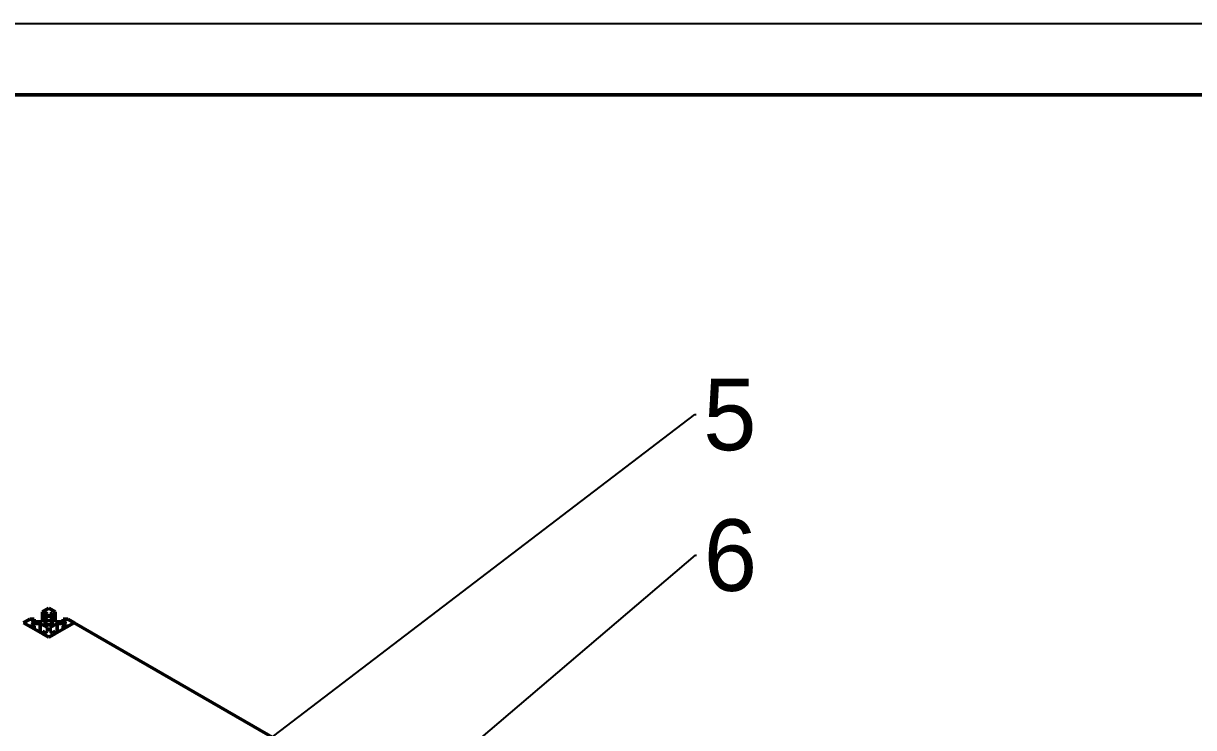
# Model space of a CAD drawing. Header units: millimetres. Extents: x 0 to 2215, y 0 to 863.
# Drawn here: x 1310.7 to 1637.5, y 666.8 to 863.5 of the extents above; entities that cross this region are included whole.
import ezdxf
from ezdxf import colors
from ezdxf.entities.mleader import LeaderData, LeaderLine
from ezdxf.math import Vec2, Vec3

# ---------------------------------------------------------------- set-up
doc = ezdxf.new("R2010")
doc.units = ezdxf.units.MM
doc.layers.add('粗实线层', color=7, linetype='Continuous', lineweight=50)
doc.layers.add('细实线层', color=7, linetype='Continuous')
doc.styles.get("Standard").update_dxf_attribs({"font": ''})
doc.styles.get('Standard').set_extended_font_data('汉仪长仿宋体')

msp = doc.modelspace()

# ---------------------------------------------------------------- linework, layer by layer
at = {"layer": '粗实线层', "color": 255, "lineweight": 13, "ltscale": 3}
msp.add_line((1045.51, 843.5), (2194.51, 843.5), dxfattribs=at)
at = {"layer": '粗实线层'}
for p, q in [((1317.75, 700.15), (1315.98, 699.13)), ((1319.51, 699.13), (1317.75, 700.15)), ((1312.44, 697.09), (1310.67, 696.07)), ((1313.72, 697.09), (1312.44, 697.09)), ((1312.9, 696.62), (1313.72, 697.09)), ((1313.48, 696.28), (1312.9, 696.62)), ((1315.36, 696.28), (1313.48, 696.28)), ((1313.72, 696.28), (1313.72, 697.09)), ((1317.37, 697.44), (1315.36, 696.28)), ((1315.98, 699.13), (1315.98, 698.4)), ((1315.98, 698.4), (1316.79, 698.86)), ((1315.98, 696.64), (1315.98, 698.4)), ((1316.79, 698.86), (1317.37, 698.53)), ((1316.79, 697.11), (1316.79, 698.86)), ((1317.37, 698.53), (1317.37, 697.44)), ((1318.12, 698.53), (1318.7, 698.86)), ((1318.12, 697.44), (1318.12, 698.53)), ((1320.13, 696.28), (1318.12, 697.44)), ((1318.7, 698.86), (1319.51, 698.4)), ((1318.7, 697.11), (1318.7, 698.86)), ((1319.51, 698.4), (1319.51, 699.13)), ((1319.51, 696.64), (1319.51, 698.4)), ((1322.01, 696.28), (1320.13, 696.28)), ((1321.78, 697.09), (1322.59, 696.62)), ((1323.05, 697.09), (1321.78, 697.09)), ((1321.78, 696.28), (1321.78, 697.09)), ((1322.59, 696.62), (1322.01, 696.28)), ((1324.82, 696.07), (1323.05, 697.09)), ((1317.75, 691.99), (1310.67, 696.07)), ((1310.67, 696.07), (1312.44, 695.05)), ((1312.44, 695.05), (1313.72, 695.05)), ((1312.9, 695.52), (1313.48, 695.85)), ((1313.72, 695.05), (1312.9, 695.52)), ((1313.48, 695.85), (1315.36, 695.85)), ((1313.48, 695.18), (1313.48, 695.85)), ((1313.72, 694.31), (1313.72, 695.05)), ((1315.36, 695.85), (1317.37, 694.69)), ((1315.36, 693.36), (1315.36, 695.85)), ((1315.98, 693.74), (1315.98, 693.01)), ((1316.79, 693.27), (1315.98, 693.74)), ((1315.98, 693.01), (1317.75, 691.99)), ((1317.37, 693.61), (1316.79, 693.27)), ((1317.37, 694.69), (1317.37, 693.61)), ((1324.82, 696.07), (1317.75, 691.99)), ((1317.75, 691.99), (1319.51, 693.01)), ((1318.12, 694.69), (1320.13, 695.85)), ((1318.12, 693.61), (1318.12, 694.69)), ((1318.7, 693.27), (1318.12, 693.61)), ((1319.51, 693.74), (1318.7, 693.27)), ((1319.51, 693.01), (1319.51, 693.74)), ((1320.13, 695.85), (1322.01, 695.85)), ((1320.13, 693.36), (1320.13, 695.85)), ((1322.59, 695.52), (1321.78, 695.05)), ((1321.78, 695.05), (1323.05, 695.05)), ((1321.78, 694.31), (1321.78, 695.05)), ((1322.01, 695.85), (1322.59, 695.52)), ((1322.01, 695.18), (1322.01, 695.85)), ((1323.05, 695.05), (1324.82, 696.07)), ((1452.1, 622.59), (1324.82, 696.07))]:
    msp.add_line(p, q, dxfattribs=at)
msp.add_lwpolyline([(2194.51, 42.5), (1045.51, 42.5), (1045.51, 843.5), (2194.51, 843.5)], close=True, dxfattribs=at)
at = {"layer": '粗实线层', "flags": 128}
msp.add_lwpolyline([(1318.49, 696.5), (1318.15, 696.63), (1317.75, 696.67), (1317.34, 696.63), (1317, 696.5), (1316.78, 696.3), (1316.7, 696.07), (1316.78, 695.84), (1317, 695.64), (1317.34, 695.51), (1317.75, 695.46), (1318.15, 695.51), (1318.49, 695.64), (1318.72, 695.84), (1318.8, 696.07), (1318.72, 696.3), (1318.49, 696.5)], dxfattribs=at)
at = {"layer": '细实线层', "color": 255, "ltscale": 3}
msp.add_line((1025.51, 863.5), (2214.51, 863.5), dxfattribs=at)

# ---------------------------------------------------------------- leaders
at = {"layer": '粗实线层'}
ml = msp.add_multileader_mtext('Standard', dxfattribs=at)
ml.set_content('5', color=256)
ml.set_leader_properties()
ml.build(insert=Vec2(0, 0))
ml.multileader.update_dxf_attribs({"text_right_attachment_type": 6, "dogleg_length": 0.36})
ctx = ml.context
ctx.base_point, ctx.char_height, ctx.plane_origin = Vec3(1498.54, 754.25), 20, Vec3(1339.58, 633.13)
ctx.right_attachment = 6
notes = []
notes.append((ctx, [(0, (1, 1, 0), (1498.18, 754.25), (1, 0), 0.36, [(0, [(1339.58, 633.13)], 0, [])])]))
ctx.mtext.insert, ctx.mtext.flow_direction = Vec3(1500.54, 764.25), 5
ml = msp.add_multileader_mtext('Standard', dxfattribs=at)
ml.set_content('6', color=256)
ml.set_leader_properties()
ml.build(insert=Vec2(0, 0))
ml.multileader.update_dxf_attribs({"text_right_attachment_type": 6, "dogleg_length": 0.36})
ctx = ml.context
ctx.base_point, ctx.char_height, ctx.plane_origin = Vec3(1498.71, 714.95), 20, Vec3(1405.43, 635.72)
ctx.right_attachment = 6
notes.append((ctx, [(0, (1, 1, 0), (1498.35, 714.95), (1, 0), 0.36, [(0, [(1405.43, 635.72)], 0, [])])]))
ctx.mtext.insert, ctx.mtext.flow_direction = Vec3(1500.71, 724.95), 5
for ctx, leaders in notes:
    for number, flags, end, landing, length, lines in leaders:
        leader = LeaderData()
        leader.index, (leader.has_last_leader_line, leader.has_dogleg_vector, leader.attachment_direction) = number, flags
        leader.last_leader_point, leader.dogleg_vector, leader.dogleg_length = Vec3(end), Vec3(landing), length
        for number, points, colour, breaks in lines:
            line = LeaderLine()
            line.index, line.vertices, line.color, line.breaks = number, Vec3.list(points), colors.encode_raw_color(colour), breaks
            leader.lines.append(line)
        ctx.leaders.append(leader)

doc.saveas('drawing.dxf')
